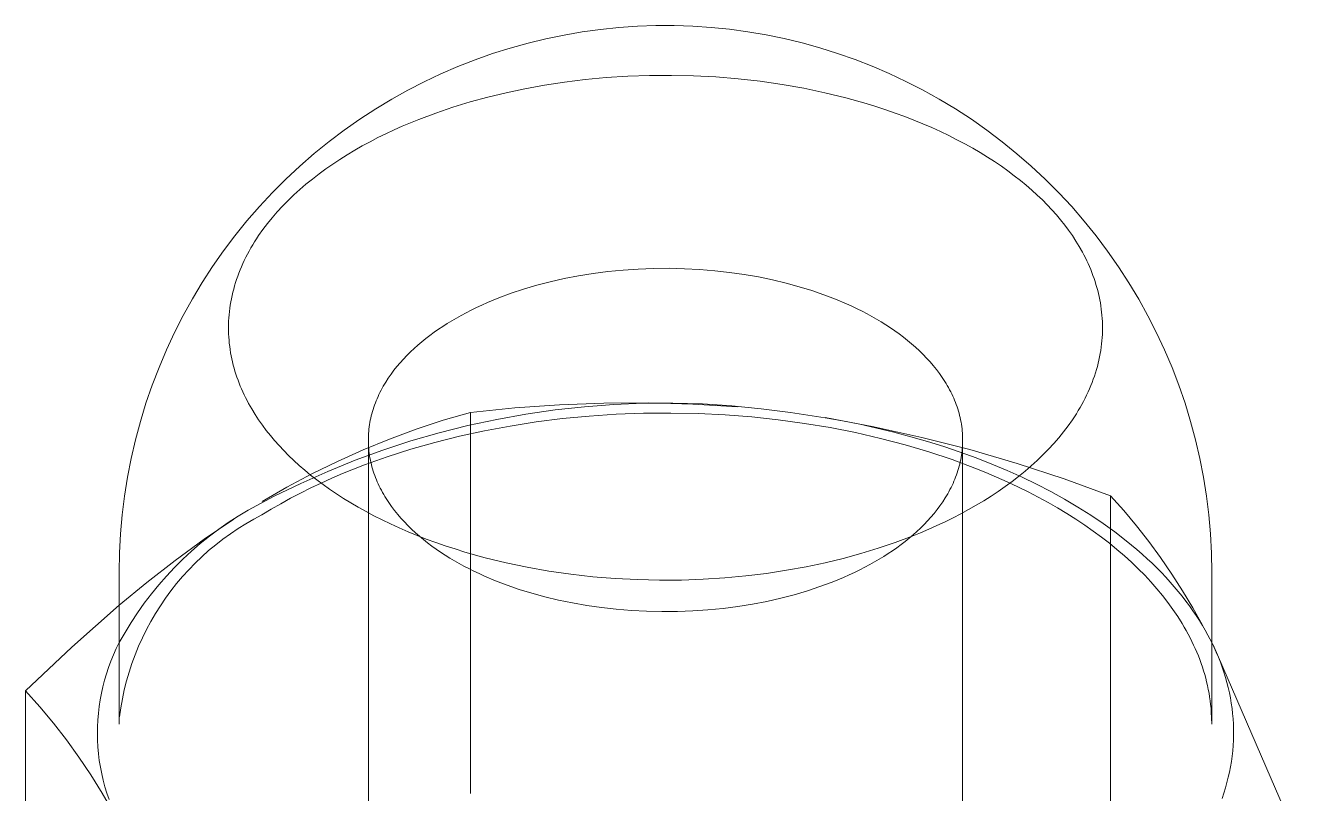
# Model space of a CAD drawing. Header units: inches. Extents: x -4 to 200, y 0 to 129.
# Drawn here: x 170.126 to 170.641, y 85.956 to 86.264 of the extents above; entities that cross this region are included whole.
import ezdxf

# ---------------------------------------------------------------- set-up
doc = ezdxf.new("R2010")
doc.units = ezdxf.units.IN
doc.layers.add('ZANO_R', color=7, linetype='Continuous', lineweight=0)

msp = doc.modelspace()

# ---------------------------------------------------------------- linework, layer by layer
at = {"layer": 'ZANO_R'}
for p, q in [((170.34989, 86.26138), (170.35725, 86.26239)), ((170.35725, 86.26239), (170.36464, 86.26314)), ((170.36464, 86.26314), (170.37204, 86.26365)), ((170.37204, 86.26365), (170.37946, 86.26391)), ((170.37946, 86.26391), (170.38689, 86.26391)), ((170.38689, 86.26391), (170.39431, 86.26367)), ((170.39431, 86.26367), (170.40172, 86.26317)), ((170.40172, 86.26317), (170.40911, 86.26243)), ((170.40911, 86.26243), (170.41646, 86.26143)), ((170.32093, 86.25488), (170.32809, 86.25687)), ((170.32809, 86.25687), (170.3353, 86.25862)), ((170.3353, 86.25862), (170.34257, 86.26012)), ((170.34257, 86.26012), (170.34989, 86.26138)), ((170.41646, 86.26143), (170.42378, 86.26019)), ((170.42378, 86.26019), (170.43106, 86.25869)), ((170.43106, 86.25869), (170.43828, 86.25696)), ((170.43828, 86.25696), (170.44543, 86.25498)), ((170.30685, 86.25018), (170.31385, 86.25265)), ((170.31385, 86.25265), (170.32093, 86.25488)), ((170.44543, 86.25498), (170.45252, 86.25276)), ((170.45252, 86.25276), (170.45952, 86.2503)), ((170.29312, 86.24454), (170.29993, 86.24748)), ((170.29993, 86.24748), (170.30685, 86.25018)), ((170.45952, 86.2503), (170.46644, 86.24761)), ((170.46644, 86.24761), (170.47327, 86.24468)), ((170.27979, 86.23798), (170.2864, 86.24137)), ((170.2864, 86.24137), (170.29312, 86.24454)), ((170.34279, 86.24121), (170.33471, 86.23998)), ((170.35107, 86.24222), (170.34279, 86.24121)), ((170.35953, 86.24301), (170.35107, 86.24222)), ((170.36815, 86.24357), (170.35953, 86.24301)), ((170.3769, 86.24388), (170.36815, 86.24357)), ((170.38574, 86.24394), (170.3769, 86.24388)), ((170.39464, 86.24374), (170.38574, 86.24394)), ((170.40357, 86.24328), (170.39464, 86.24374)), ((170.4125, 86.24254), (170.40357, 86.24328)), ((170.42139, 86.24154), (170.4125, 86.24254)), ((170.4302, 86.24028), (170.42139, 86.24154)), ((170.47327, 86.24468), (170.47999, 86.24153)), ((170.47999, 86.24153), (170.4866, 86.23814)), ((170.27331, 86.23437), (170.27979, 86.23798)), ((170.31925, 86.23695), (170.3119, 86.23518)), ((170.32686, 86.23856), (170.31925, 86.23695)), ((170.33471, 86.23998), (170.32686, 86.23856)), ((170.43889, 86.23875), (170.4302, 86.24028)), ((170.44744, 86.23696), (170.43889, 86.23875)), ((170.4558, 86.23492), (170.44744, 86.23696)), ((170.4866, 86.23814), (170.49329, 86.23443)), ((170.26695, 86.23054), (170.27331, 86.23437)), ((170.29789, 86.23114), (170.29102, 86.22881)), ((170.30482, 86.23325), (170.29789, 86.23114)), ((170.3119, 86.23518), (170.30482, 86.23325)), ((170.46395, 86.23264), (170.4558, 86.23492)), ((170.46793, 86.23141), (170.46395, 86.23264)), ((170.47185, 86.23013), (170.46793, 86.23141)), ((170.49329, 86.23443), (170.49985, 86.23048)), ((170.25425, 86.22197), (170.26052, 86.22637)), ((170.26052, 86.22637), (170.26695, 86.23054)), ((170.28423, 86.22626), (170.28087, 86.2249)), ((170.29102, 86.22881), (170.28423, 86.22626)), ((170.4757, 86.2288), (170.47185, 86.23013)), ((170.47948, 86.22741), (170.4757, 86.2288)), ((170.48318, 86.22597), (170.47948, 86.22741)), ((170.48681, 86.22449), (170.48318, 86.22597)), ((170.49985, 86.23048), (170.50627, 86.2263)), ((170.50627, 86.2263), (170.51253, 86.22191)), ((170.24814, 86.21736), (170.25425, 86.22197)), ((170.27425, 86.22201), (170.271, 86.22049)), ((170.27754, 86.22348), (170.27425, 86.22201)), ((170.28087, 86.2249), (170.27754, 86.22348)), ((170.49036, 86.22295), (170.48681, 86.22449)), ((170.49382, 86.22138), (170.49036, 86.22295)), ((170.4972, 86.21976), (170.49382, 86.22138)), ((170.51253, 86.22191), (170.51864, 86.21729)), ((170.24218, 86.21254), (170.24814, 86.21736)), ((170.26151, 86.21558), (170.25845, 86.21384)), ((170.26463, 86.21727), (170.26151, 86.21558)), ((170.26779, 86.21891), (170.26463, 86.21727)), ((170.271, 86.22049), (170.26779, 86.21891)), ((170.50049, 86.2181), (170.4972, 86.21976)), ((170.5037, 86.2164), (170.50049, 86.2181)), ((170.50681, 86.21467), (170.5037, 86.2164)), ((170.51864, 86.21729), (170.52459, 86.21247)), ((170.23641, 86.20751), (170.24218, 86.21254)), ((170.25545, 86.21204), (170.25251, 86.21019)), ((170.25845, 86.21384), (170.25545, 86.21204)), ((170.50983, 86.2129), (170.50681, 86.21467)), ((170.51276, 86.2111), (170.50983, 86.2129)), ((170.51559, 86.20927), (170.51276, 86.2111)), ((170.52459, 86.21247), (170.53036, 86.20744)), ((170.23081, 86.20228), (170.23641, 86.20751)), ((170.24683, 86.20634), (170.2441, 86.20434)), ((170.24963, 86.20829), (170.24683, 86.20634)), ((170.25251, 86.21019), (170.24963, 86.20829)), ((170.51833, 86.20742), (170.51559, 86.20927)), ((170.52097, 86.20554), (170.51833, 86.20742)), ((170.52352, 86.20364), (170.52097, 86.20554)), ((170.53036, 86.20744), (170.53596, 86.20222)), ((170.22539, 86.19687), (170.23081, 86.20228)), ((170.23887, 86.2002), (170.23638, 86.19806)), ((170.24144, 86.20229), (170.23887, 86.2002)), ((170.2441, 86.20434), (170.24144, 86.20229)), ((170.52597, 86.20172), (170.52352, 86.20364)), ((170.52832, 86.19978), (170.52597, 86.20172)), ((170.53596, 86.20222), (170.54137, 86.1968)), ((170.22017, 86.19126), (170.22539, 86.19687)), ((170.23397, 86.19588), (170.23166, 86.19365)), ((170.23638, 86.19806), (170.23397, 86.19588)), ((170.53058, 86.19783), (170.52832, 86.19978)), ((170.53274, 86.19586), (170.53058, 86.19783)), ((170.5348, 86.19388), (170.53274, 86.19586)), ((170.54137, 86.1968), (170.54658, 86.1912)), ((170.21515, 86.18548), (170.22017, 86.19126)), ((170.22944, 86.19139), (170.22732, 86.18909)), ((170.23166, 86.19365), (170.22944, 86.19139)), ((170.53677, 86.19189), (170.5348, 86.19388)), ((170.53865, 86.1899), (170.53677, 86.19189)), ((170.54043, 86.1879), (170.53865, 86.1899)), ((170.54658, 86.1912), (170.5516, 86.18542)), ((170.21033, 86.17953), (170.21515, 86.18548)), ((170.22529, 86.18676), (170.22337, 86.18439)), ((170.22732, 86.18909), (170.22529, 86.18676)), ((170.54213, 86.18587), (170.54043, 86.1879)), ((170.54377, 86.18381), (170.54213, 86.18587)), ((170.5516, 86.18542), (170.55642, 86.17947)), ((170.20572, 86.17341), (170.21033, 86.17953)), ((170.21984, 86.17956), (170.21903, 86.17833)), ((170.22155, 86.18199), (170.21984, 86.17956)), ((170.22337, 86.18439), (170.22155, 86.18199)), ((170.54535, 86.18171), (170.54377, 86.18381)), ((170.54685, 86.17956), (170.54535, 86.18171)), ((170.54828, 86.17739), (170.54685, 86.17956)), ((170.21674, 86.17462), (170.21604, 86.17338)), ((170.21748, 86.17587), (170.21674, 86.17462)), ((170.21824, 86.1771), (170.21748, 86.17587)), ((170.21903, 86.17833), (170.21824, 86.1771)), ((170.54963, 86.17517), (170.54828, 86.17739)), ((170.55091, 86.17292), (170.54963, 86.17517)), ((170.55642, 86.17947), (170.56102, 86.17335)), ((170.20133, 86.16713), (170.20572, 86.17341)), ((170.21409, 86.16961), (170.2135, 86.16834)), ((170.21471, 86.17087), (170.21409, 86.16961)), ((170.21536, 86.17212), (170.21471, 86.17087)), ((170.21604, 86.17338), (170.21536, 86.17212)), ((170.55151, 86.17178), (170.55091, 86.17292)), ((170.5521, 86.17064), (170.55151, 86.17178)), ((170.55266, 86.16948), (170.5521, 86.17064)), ((170.5532, 86.16832), (170.55266, 86.16948)), ((170.56102, 86.17335), (170.56541, 86.16708)), ((170.19716, 86.16071), (170.20133, 86.16713)), ((170.2119, 86.16452), (170.21142, 86.16324)), ((170.2124, 86.1658), (170.2119, 86.16452)), ((170.21294, 86.16707), (170.2124, 86.1658)), ((170.2135, 86.16834), (170.21294, 86.16707)), ((170.34835, 86.1634), (170.35423, 86.16434)), ((170.35423, 86.16434), (170.36021, 86.16512)), ((170.36021, 86.16512), (170.36628, 86.16571)), ((170.36628, 86.16571), (170.37241, 86.16613)), ((170.37241, 86.16613), (170.37858, 86.16637)), ((170.37858, 86.16637), (170.38476, 86.16642)), ((170.38476, 86.16642), (170.39093, 86.16628)), ((170.39093, 86.16628), (170.39706, 86.16597)), ((170.39706, 86.16597), (170.40313, 86.16547)), ((170.40313, 86.16547), (170.40912, 86.1648)), ((170.40912, 86.1648), (170.415, 86.16396)), ((170.55372, 86.16715), (170.5532, 86.16832)), ((170.55422, 86.16597), (170.55372, 86.16715)), ((170.55469, 86.16479), (170.55422, 86.16597)), ((170.55514, 86.1636), (170.55469, 86.16479)), ((170.56541, 86.16708), (170.56957, 86.16065)), ((170.19321, 86.15414), (170.19716, 86.16071)), ((170.21017, 86.15939), (170.20981, 86.1581)), ((170.21056, 86.16067), (170.21017, 86.15939)), ((170.21097, 86.16196), (170.21056, 86.16067)), ((170.21142, 86.16324), (170.21097, 86.16196)), ((170.32633, 86.15806), (170.33158, 86.15961)), ((170.33158, 86.15961), (170.33701, 86.16102)), ((170.33701, 86.16102), (170.34261, 86.16229)), ((170.34261, 86.16229), (170.34835, 86.1634)), ((170.415, 86.16396), (170.42076, 86.16295)), ((170.42076, 86.16295), (170.42636, 86.16179)), ((170.42636, 86.16179), (170.43181, 86.16049)), ((170.43181, 86.16049), (170.43708, 86.15905)), ((170.43708, 86.15905), (170.44216, 86.15748)), ((170.55557, 86.1624), (170.55514, 86.1636)), ((170.55597, 86.16119), (170.55557, 86.1624)), ((170.55635, 86.15998), (170.55597, 86.16119)), ((170.55671, 86.15876), (170.55635, 86.15998)), ((170.56957, 86.16065), (170.57351, 86.15409)), ((170.1895, 86.14744), (170.19321, 86.15414)), ((170.2089, 86.15423), (170.20865, 86.15294)), ((170.20917, 86.15552), (170.2089, 86.15423)), ((170.20947, 86.15681), (170.20917, 86.15552)), ((170.20981, 86.1581), (170.20947, 86.15681)), ((170.31409, 86.15364), (170.31643, 86.15458)), ((170.31643, 86.15458), (170.32128, 86.15638)), ((170.32128, 86.15638), (170.32633, 86.15806)), ((170.44216, 86.15748), (170.44703, 86.1558)), ((170.44703, 86.1558), (170.4517, 86.15401)), ((170.4517, 86.15401), (170.45614, 86.15213)), ((170.55704, 86.15754), (170.55671, 86.15876)), ((170.55734, 86.15631), (170.55704, 86.15754)), ((170.55762, 86.15507), (170.55734, 86.15631)), ((170.55788, 86.15383), (170.55762, 86.15507)), ((170.5581, 86.15258), (170.55788, 86.15383)), ((170.57351, 86.15409), (170.57722, 86.14739)), ((170.20809, 86.14908), (170.20796, 86.14779)), ((170.20825, 86.15037), (170.20809, 86.14908)), ((170.20844, 86.15165), (170.20825, 86.15037)), ((170.20865, 86.15294), (170.20844, 86.15165)), ((170.30323, 86.14861), (170.30529, 86.14965)), ((170.30529, 86.14965), (170.3074, 86.15068)), ((170.3074, 86.15068), (170.30958, 86.15169)), ((170.30958, 86.15169), (170.31181, 86.15268)), ((170.31181, 86.15268), (170.31409, 86.15364)), ((170.45614, 86.15213), (170.45828, 86.15116)), ((170.45828, 86.15116), (170.46036, 86.15017)), ((170.46036, 86.15017), (170.46238, 86.14916)), ((170.46238, 86.14916), (170.46435, 86.14814)), ((170.55831, 86.15133), (170.5581, 86.15258)), ((170.55848, 86.15007), (170.55831, 86.15133)), ((170.55863, 86.14881), (170.55848, 86.15007)), ((170.55875, 86.14755), (170.55863, 86.14881)), ((170.18603, 86.14062), (170.1895, 86.14744)), ((170.20775, 86.14394), (170.20773, 86.14266)), ((170.20779, 86.14522), (170.20775, 86.14394)), ((170.20786, 86.1465), (170.20779, 86.14522)), ((170.20796, 86.14779), (170.20786, 86.1465)), ((170.29382, 86.14311), (170.2956, 86.14424)), ((170.2956, 86.14424), (170.29742, 86.14536)), ((170.29742, 86.14536), (170.2993, 86.14645)), ((170.2993, 86.14645), (170.30124, 86.14754)), ((170.30124, 86.14754), (170.30323, 86.14861)), ((170.46435, 86.14814), (170.46628, 86.14708)), ((170.46628, 86.14708), (170.46818, 86.146)), ((170.46818, 86.146), (170.47006, 86.14488)), ((170.47006, 86.14488), (170.47191, 86.14373)), ((170.47191, 86.14373), (170.47373, 86.14254)), ((170.55885, 86.14628), (170.55875, 86.14755)), ((170.55891, 86.14501), (170.55885, 86.14628)), ((170.55895, 86.14374), (170.55891, 86.14501)), ((170.55896, 86.14246), (170.55895, 86.14374)), ((170.57722, 86.14739), (170.58069, 86.14057)), ((170.18279, 86.13368), (170.18603, 86.14062)), ((170.20773, 86.14266), (170.20774, 86.14138)), ((170.20774, 86.14138), (170.20778, 86.1401)), ((170.20778, 86.1401), (170.20785, 86.13883)), ((170.20785, 86.13883), (170.20794, 86.13756)), ((170.28703, 86.13823), (170.28868, 86.1395)), ((170.28868, 86.1395), (170.29036, 86.14074)), ((170.29036, 86.14074), (170.29208, 86.14194)), ((170.29208, 86.14194), (170.29382, 86.14311)), ((170.47373, 86.14254), (170.47551, 86.14132)), ((170.47551, 86.14132), (170.47726, 86.14007)), ((170.47726, 86.14007), (170.47897, 86.13878)), ((170.47897, 86.13878), (170.48063, 86.13746)), ((170.55873, 86.13732), (170.55883, 86.13861)), ((170.55883, 86.13861), (170.5589, 86.1399)), ((170.5589, 86.1399), (170.55895, 86.14118)), ((170.55895, 86.14118), (170.55896, 86.14246)), ((170.58069, 86.14057), (170.58392, 86.13363)), ((170.1798, 86.12662), (170.18279, 86.13368)), ((170.20794, 86.13756), (170.20806, 86.1363)), ((170.20806, 86.1363), (170.20821, 86.13504)), ((170.20821, 86.13504), (170.20839, 86.13378)), ((170.20839, 86.13378), (170.20859, 86.13253)), ((170.28084, 86.13285), (170.28233, 86.13424)), ((170.28233, 86.13424), (170.28385, 86.1356)), ((170.28385, 86.1356), (170.28542, 86.13694)), ((170.28542, 86.13694), (170.28703, 86.13823)), ((170.48063, 86.13746), (170.48226, 86.13611)), ((170.48226, 86.13611), (170.48384, 86.13473)), ((170.48384, 86.13473), (170.48537, 86.13331)), ((170.48537, 86.13331), (170.48685, 86.13187)), ((170.55804, 86.13217), (170.55826, 86.13346)), ((170.55826, 86.13346), (170.55844, 86.13475)), ((170.55844, 86.13475), (170.5586, 86.13604)), ((170.5586, 86.13604), (170.55873, 86.13732)), ((170.58392, 86.13363), (170.58691, 86.12658)), ((170.20859, 86.13253), (170.20882, 86.13129)), ((170.20882, 86.13129), (170.20907, 86.13004)), ((170.20907, 86.13004), (170.20935, 86.12881)), ((170.20935, 86.12881), (170.20966, 86.12758)), ((170.27542, 86.12699), (170.2767, 86.1285)), ((170.2767, 86.1285), (170.27803, 86.12998)), ((170.27803, 86.12998), (170.27941, 86.13143)), ((170.27941, 86.13143), (170.28084, 86.13285)), ((170.48685, 86.13187), (170.48828, 86.13039)), ((170.48828, 86.13039), (170.48965, 86.12889)), ((170.48965, 86.12889), (170.49096, 86.12736)), ((170.55689, 86.12701), (170.55722, 86.1283)), ((170.55722, 86.1283), (170.55752, 86.12959)), ((170.55752, 86.12959), (170.5578, 86.13088)), ((170.5578, 86.13088), (170.55804, 86.13217)), ((170.17705, 86.11947), (170.1798, 86.12662)), ((170.20966, 86.12758), (170.20999, 86.12635)), ((170.20999, 86.12635), (170.21034, 86.12513)), ((170.21034, 86.12513), (170.21072, 86.12392)), ((170.21072, 86.12392), (170.21112, 86.12272)), ((170.27194, 86.12231), (170.27304, 86.1239)), ((170.27304, 86.1239), (170.2742, 86.12546)), ((170.2742, 86.12546), (170.27542, 86.12699)), ((170.49096, 86.12736), (170.49222, 86.12581)), ((170.49222, 86.12581), (170.49341, 86.12423)), ((170.49341, 86.12423), (170.49454, 86.12262)), ((170.55527, 86.12187), (170.55572, 86.12316)), ((170.55572, 86.12316), (170.55614, 86.12444)), ((170.55614, 86.12444), (170.55653, 86.12572)), ((170.55653, 86.12572), (170.55689, 86.12701)), ((170.58691, 86.12658), (170.58965, 86.11943)), ((170.17456, 86.11223), (170.17705, 86.11947)), ((170.21112, 86.12272), (170.21155, 86.12152)), ((170.21155, 86.12152), (170.212, 86.12032)), ((170.212, 86.12032), (170.21248, 86.11914)), ((170.21248, 86.11914), (170.21297, 86.11796)), ((170.21297, 86.11796), (170.21349, 86.11679)), ((170.26903, 86.11742), (170.26948, 86.11825)), ((170.26948, 86.11825), (170.26994, 86.11907)), ((170.26994, 86.11907), (170.27041, 86.11989)), ((170.27041, 86.11989), (170.27091, 86.1207)), ((170.27091, 86.1207), (170.27194, 86.12231)), ((170.49454, 86.12262), (170.49508, 86.12181)), ((170.49508, 86.12181), (170.4956, 86.121)), ((170.4956, 86.121), (170.49611, 86.12017)), ((170.49611, 86.12017), (170.4966, 86.11935)), ((170.4966, 86.11935), (170.49707, 86.11851)), ((170.49707, 86.11851), (170.49753, 86.11768)), ((170.55319, 86.11677), (170.55376, 86.11804)), ((170.55376, 86.11804), (170.55429, 86.11932)), ((170.55429, 86.11932), (170.5548, 86.12059)), ((170.5548, 86.12059), (170.55527, 86.12187)), ((170.58965, 86.11943), (170.59214, 86.1122)), ((170.21349, 86.11679), (170.21404, 86.11563)), ((170.21404, 86.11563), (170.2146, 86.11448)), ((170.2146, 86.11448), (170.21518, 86.11333)), ((170.21518, 86.11333), (170.21579, 86.11219)), ((170.26674, 86.11235), (170.26708, 86.11321)), ((170.26708, 86.11321), (170.26743, 86.11406)), ((170.26743, 86.11406), (170.26781, 86.11491)), ((170.26781, 86.11491), (170.2682, 86.11575)), ((170.2682, 86.11575), (170.26861, 86.11659)), ((170.26861, 86.11659), (170.26903, 86.11742)), ((170.49753, 86.11768), (170.49796, 86.11684)), ((170.49796, 86.11684), (170.49838, 86.11599)), ((170.49838, 86.11599), (170.49878, 86.11514)), ((170.49878, 86.11514), (170.49916, 86.11429)), ((170.49916, 86.11429), (170.49953, 86.11343)), ((170.49953, 86.11343), (170.49987, 86.11257)), ((170.55066, 86.11174), (170.55133, 86.11299)), ((170.55133, 86.11299), (170.55198, 86.11425)), ((170.55198, 86.11425), (170.5526, 86.11551)), ((170.5526, 86.11551), (170.55319, 86.11677)), ((170.17232, 86.10491), (170.17456, 86.11223)), ((170.21579, 86.11219), (170.21706, 86.10994)), ((170.21706, 86.10994), (170.21842, 86.10773)), ((170.21842, 86.10773), (170.21985, 86.10555)), ((170.26511, 86.10715), (170.26533, 86.10802)), ((170.26533, 86.10802), (170.26558, 86.1089)), ((170.26558, 86.1089), (170.26584, 86.10977)), ((170.26584, 86.10977), (170.26612, 86.11063)), ((170.26612, 86.11063), (170.26642, 86.11149)), ((170.26642, 86.11149), (170.26674, 86.11235)), ((170.305, 86.10857), (170.29404, 86.10537)), ((170.32282, 86.1104), (170.305, 86.10857)), ((170.305, 86.10857), (170.305, 85.95546)), ((170.31553, 86.10576), (170.32721, 86.10785)), ((170.34069, 86.11164), (170.32282, 86.1104)), ((170.32721, 86.10785), (170.33895, 86.10955)), ((170.33895, 86.10955), (170.35075, 86.11084)), ((170.35858, 86.1123), (170.34069, 86.11164)), ((170.35075, 86.11084), (170.36258, 86.11173)), ((170.36355, 86.10778), (170.35269, 86.10706)), ((170.37649, 86.11237), (170.35858, 86.1123)), ((170.36258, 86.11173), (170.37444, 86.1122)), ((170.37451, 86.10819), (170.36355, 86.10778)), ((170.37444, 86.1122), (170.38631, 86.11227)), ((170.38549, 86.10829), (170.37451, 86.10819)), ((170.39439, 86.11186), (170.37649, 86.11237)), ((170.39641, 86.10807), (170.38549, 86.10829)), ((170.38631, 86.11227), (170.39817, 86.11193)), ((170.41227, 86.11076), (170.39439, 86.11186)), ((170.40726, 86.10754), (170.39641, 86.10807)), ((170.39817, 86.11193), (170.41001, 86.11119)), ((170.41802, 86.10671), (170.40726, 86.10754)), ((170.41001, 86.11119), (170.42182, 86.11003)), ((170.42182, 86.11003), (170.43358, 86.10847)), ((170.43358, 86.10847), (170.44055, 86.1075)), ((170.44055, 86.1075), (170.44751, 86.10639)), ((170.49987, 86.11257), (170.5002, 86.1117)), ((170.5002, 86.1117), (170.50051, 86.11083)), ((170.50051, 86.11083), (170.50079, 86.10996)), ((170.50079, 86.10996), (170.50106, 86.10908)), ((170.50106, 86.10908), (170.50131, 86.10821)), ((170.50131, 86.10821), (170.50154, 86.10733)), ((170.54767, 86.10678), (170.54846, 86.10801)), ((170.54846, 86.10801), (170.54922, 86.10925)), ((170.54922, 86.10925), (170.54995, 86.11049)), ((170.54995, 86.11049), (170.55066, 86.11174)), ((170.59214, 86.1122), (170.59438, 86.10487)), ((170.17034, 86.09751), (170.17232, 86.10491)), ((170.21985, 86.10555), (170.22135, 86.10341)), ((170.22135, 86.10341), (170.22292, 86.10131)), ((170.26417, 86.10185), (170.26428, 86.10274)), ((170.26428, 86.10274), (170.2644, 86.10363)), ((170.2644, 86.10363), (170.26455, 86.10451)), ((170.26455, 86.10451), (170.26472, 86.10539)), ((170.26472, 86.10539), (170.2649, 86.10627)), ((170.2649, 86.10627), (170.26511, 86.10715)), ((170.29404, 86.10537), (170.28319, 86.1018)), ((170.29242, 86.10036), (170.30393, 86.10326)), ((170.30393, 86.10326), (170.31553, 86.10576)), ((170.32088, 86.10309), (170.3106, 86.10118)), ((170.33134, 86.10471), (170.32088, 86.10309)), ((170.34195, 86.10604), (170.33134, 86.10471)), ((170.35269, 86.10706), (170.34195, 86.10604)), ((170.42867, 86.10558), (170.41802, 86.10671)), ((170.43919, 86.10415), (170.42867, 86.10558)), ((170.44956, 86.10243), (170.43919, 86.10415)), ((170.44751, 86.10639), (170.45446, 86.10515)), ((170.46702, 86.10281), (170.44752, 86.10645)), ((170.45977, 86.10042), (170.44956, 86.10243)), ((170.45446, 86.10515), (170.46138, 86.10377)), ((170.46138, 86.10377), (170.46827, 86.10225)), ((170.4864, 86.09852), (170.46702, 86.10281)), ((170.50154, 86.10733), (170.50175, 86.10645)), ((170.50175, 86.10645), (170.50194, 86.10556)), ((170.50194, 86.10556), (170.50211, 86.10468)), ((170.50211, 86.10468), (170.50227, 86.10379)), ((170.50227, 86.10379), (170.5024, 86.1029)), ((170.5024, 86.1029), (170.50251, 86.10201)), ((170.54332, 86.10073), (170.54514, 86.10313)), ((170.54514, 86.10313), (170.54685, 86.10555)), ((170.54685, 86.10555), (170.54767, 86.10678)), ((170.59438, 86.10487), (170.59636, 86.09748)), ((170.16862, 86.09004), (170.17034, 86.09751)), ((170.22292, 86.10131), (170.22456, 86.09924)), ((170.22456, 86.09924), (170.22627, 86.09722)), ((170.22627, 86.09722), (170.22805, 86.09522)), ((170.27248, 86.09786), (170.2619, 86.09355)), ((170.26393, 86.0974), (170.26394, 86.09829)), ((170.26394, 86.09651), (170.26393, 86.0974)), ((170.26394, 86.09829), (170.26396, 86.09918)), ((170.26396, 86.09918), (170.26401, 86.10007)), ((170.26401, 86.10007), (170.26408, 86.10096)), ((170.26408, 86.10096), (170.26417, 86.10185)), ((170.28319, 86.1018), (170.27248, 86.09786)), ((170.28102, 86.09707), (170.29242, 86.10036)), ((170.30051, 86.09899), (170.29062, 86.09652)), ((170.3106, 86.10118), (170.30051, 86.09899)), ((170.46978, 86.09813), (170.45977, 86.10042)), ((170.46827, 86.10225), (170.47511, 86.10059)), ((170.4796, 86.09556), (170.46978, 86.09813)), ((170.47511, 86.10059), (170.48188, 86.0988)), ((170.48188, 86.0988), (170.48859, 86.09686)), ((170.50562, 86.0936), (170.4864, 86.09852)), ((170.50251, 86.10201), (170.5026, 86.10112)), ((170.5026, 86.10112), (170.50267, 86.10023)), ((170.50267, 86.10023), (170.50272, 86.09934)), ((170.50272, 86.09934), (170.50276, 86.09844)), ((170.50276, 86.09844), (170.50277, 86.09755)), ((170.50277, 86.09755), (170.50276, 86.09666)), ((170.53938, 86.09602), (170.5414, 86.09836)), ((170.5414, 86.09836), (170.54332, 86.10073)), ((170.59636, 86.09748), (170.59808, 86.09002)), ((170.22805, 86.09522), (170.22992, 86.09322)), ((170.22992, 86.09322), (170.23189, 86.09123)), ((170.2619, 86.09355), (170.25148, 86.08888)), ((170.25859, 86.08932), (170.26974, 86.09339)), ((170.26393, 85.80626), (170.26393, 86.09472)), ((170.26397, 86.09561), (170.26394, 86.09651)), ((170.26402, 86.09472), (170.26397, 86.09561)), ((170.26409, 86.09383), (170.26402, 86.09472)), ((170.26419, 86.09294), (170.26409, 86.09383)), ((170.2643, 86.09205), (170.26419, 86.09294)), ((170.26443, 86.09116), (170.2643, 86.09205)), ((170.26974, 86.09339), (170.28102, 86.09707)), ((170.28096, 86.09378), (170.27154, 86.09077)), ((170.29062, 86.09652), (170.28096, 86.09378)), ((170.48919, 86.09272), (170.4796, 86.09556)), ((170.48859, 86.09686), (170.49521, 86.0948)), ((170.49854, 86.0896), (170.48919, 86.09272)), ((170.49521, 86.0948), (170.50174, 86.0926)), ((170.50174, 86.0926), (170.50815, 86.09027)), ((170.50242, 86.09221), (170.50229, 86.09132)), ((170.50253, 86.0931), (170.50242, 86.09221)), ((170.50261, 86.09399), (170.50253, 86.0931)), ((170.50268, 86.09488), (170.50261, 86.09399)), ((170.50273, 86.09577), (170.50268, 86.09488)), ((170.50276, 86.09666), (170.50273, 86.09577)), ((170.50277, 86.09666), (170.50277, 85.80626)), ((170.52467, 86.08805), (170.50562, 86.0936)), ((170.53503, 86.09146), (170.53725, 86.09372)), ((170.53725, 86.09372), (170.53938, 86.09602)), ((170.16716, 86.08253), (170.16862, 86.09004)), ((170.23189, 86.09123), (170.23396, 86.08925)), ((170.23396, 86.08925), (170.23612, 86.08728)), ((170.23612, 86.08728), (170.23838, 86.08533)), ((170.25148, 86.08888), (170.24122, 86.08386)), ((170.24759, 86.08488), (170.25859, 86.08932)), ((170.26239, 86.0875), (170.25792, 86.08576)), ((170.27154, 86.09077), (170.26239, 86.0875)), ((170.26458, 86.09027), (170.26443, 86.09116)), ((170.26475, 86.08939), (170.26458, 86.09027)), ((170.26494, 86.0885), (170.26475, 86.08939)), ((170.26515, 86.08762), (170.26494, 86.0885)), ((170.26538, 86.08674), (170.26515, 86.08762)), ((170.50311, 86.08795), (170.49854, 86.0896)), ((170.50136, 86.08692), (170.50112, 86.08605)), ((170.50159, 86.0878), (170.50136, 86.08692)), ((170.50179, 86.08868), (170.50159, 86.0878)), ((170.50198, 86.08956), (170.50179, 86.08868)), ((170.50214, 86.09044), (170.50198, 86.08956)), ((170.50229, 86.09132), (170.50214, 86.09044)), ((170.50762, 86.08622), (170.50311, 86.08795)), ((170.50815, 86.09027), (170.51445, 86.0878)), ((170.51445, 86.0878), (170.52061, 86.08522)), ((170.54352, 86.08188), (170.52467, 86.08805)), ((170.52783, 86.08492), (170.53032, 86.08705)), ((170.53032, 86.08705), (170.53272, 86.08924)), ((170.53272, 86.08924), (170.53503, 86.09146)), ((170.59808, 86.09002), (170.59954, 86.0825)), ((170.16596, 86.07496), (170.16716, 86.08253)), ((170.24122, 86.08386), (170.23115, 86.07849)), ((170.23675, 86.08005), (170.24759, 86.08488)), ((170.23838, 86.08533), (170.24073, 86.08339)), ((170.24073, 86.08339), (170.24318, 86.08147)), ((170.24919, 86.08211), (170.24494, 86.08019)), ((170.25352, 86.08397), (170.24919, 86.08211)), ((170.25792, 86.08576), (170.25352, 86.08397)), ((170.26563, 86.08586), (170.26538, 86.08674)), ((170.2659, 86.08499), (170.26563, 86.08586)), ((170.26619, 86.08412), (170.2659, 86.08499)), ((170.2665, 86.08325), (170.26619, 86.08412)), ((170.26682, 86.08238), (170.2665, 86.08325)), ((170.26717, 86.08152), (170.26682, 86.08238)), ((170.49995, 86.0826), (170.49962, 86.08174)), ((170.50027, 86.08345), (170.49995, 86.0826)), ((170.50057, 86.08432), (170.50027, 86.08345)), ((170.50085, 86.08518), (170.50057, 86.08432)), ((170.50112, 86.08605), (170.50085, 86.08518)), ((170.51206, 86.08444), (170.50762, 86.08622)), ((170.51643, 86.08258), (170.51206, 86.08444)), ((170.52072, 86.08066), (170.51643, 86.08258)), ((170.52061, 86.08522), (170.52664, 86.08251)), ((170.5226, 86.08077), (170.52525, 86.08282)), ((170.52525, 86.08282), (170.52783, 86.08492)), ((170.52664, 86.08251), (170.5325, 86.07968)), ((170.56216, 86.07508), (170.54352, 86.08188)), ((170.59954, 86.0825), (170.60074, 86.07494)), ((170.23115, 86.07849), (170.22126, 86.07277)), ((170.22608, 86.07486), (170.23675, 86.08005)), ((170.24077, 86.0782), (170.23668, 86.07616)), ((170.24494, 86.08019), (170.24077, 86.0782)), ((170.24318, 86.08147), (170.24572, 86.07957)), ((170.24572, 86.07957), (170.24837, 86.07769)), ((170.24837, 86.07769), (170.2511, 86.07584)), ((170.26753, 86.08066), (170.26717, 86.08152)), ((170.26791, 86.07981), (170.26753, 86.08066)), ((170.26831, 86.07896), (170.26791, 86.07981)), ((170.26873, 86.07811), (170.26831, 86.07896)), ((170.26917, 86.07727), (170.26873, 86.07811)), ((170.26962, 86.07643), (170.26917, 86.07727)), ((170.49722, 86.0767), (170.49676, 86.07588)), ((170.49766, 86.07753), (170.49722, 86.0767)), ((170.49809, 86.07836), (170.49766, 86.07753)), ((170.4985, 86.0792), (170.49809, 86.07836)), ((170.49889, 86.08004), (170.4985, 86.0792)), ((170.49926, 86.08089), (170.49889, 86.08004)), ((170.49962, 86.08174), (170.49926, 86.08089)), ((170.51419, 86.07492), (170.51706, 86.07682)), ((170.51706, 86.07682), (170.51986, 86.07877)), ((170.51986, 86.07877), (170.5226, 86.08077)), ((170.52494, 86.07868), (170.52072, 86.08066)), ((170.52907, 86.07664), (170.52494, 86.07868)), ((170.53313, 86.07453), (170.52907, 86.07664)), ((170.5325, 86.07968), (170.53821, 86.07675)), ((170.53821, 86.07675), (170.54374, 86.0737)), ((170.16503, 86.06736), (170.16596, 86.07496)), ((170.2156, 86.0693), (170.22608, 86.07486)), ((170.22876, 86.07189), (170.22493, 86.06966)), ((170.23268, 86.07405), (170.22876, 86.07189)), ((170.23668, 86.07616), (170.23268, 86.07405)), ((170.2511, 86.07584), (170.25394, 86.07401)), ((170.25394, 86.07401), (170.25687, 86.07222)), ((170.25687, 86.07222), (170.25989, 86.07045)), ((170.2701, 86.0756), (170.26962, 86.07643)), ((170.27058, 86.07478), (170.2701, 86.0756)), ((170.27109, 86.07395), (170.27058, 86.07478)), ((170.27161, 86.07314), (170.27109, 86.07395)), ((170.27215, 86.07233), (170.27161, 86.07314)), ((170.27328, 86.07072), (170.27215, 86.07233)), ((170.49475, 86.07264), (170.49365, 86.07105)), ((170.49579, 86.07425), (170.49475, 86.07264)), ((170.49628, 86.07506), (170.49579, 86.07425)), ((170.49676, 86.07588), (170.49628, 86.07506)), ((170.50824, 86.07128), (170.51124, 86.07307)), ((170.51124, 86.07307), (170.51419, 86.07492)), ((170.53708, 86.07237), (170.53313, 86.07453)), ((170.54093, 86.07016), (170.53708, 86.07237)), ((170.54374, 86.0737), (170.54909, 86.07055)), ((170.56216, 85.92197), (170.56216, 86.07508)), ((170.5675, 86.06911), (170.56216, 86.07508)), ((170.60074, 86.07494), (170.60167, 86.06735)), ((170.16436, 86.05973), (170.16503, 86.06736)), ((170.20763, 86.06432), (170.21157, 86.06688)), ((170.21157, 86.06688), (170.2156, 86.0693)), ((170.22119, 86.06738), (170.21792, 86.06566)), ((170.22493, 86.06966), (170.22119, 86.06738)), ((170.25989, 86.07045), (170.263, 86.06872)), ((170.263, 86.06872), (170.2662, 86.06702)), ((170.2662, 86.06702), (170.26949, 86.06536)), ((170.27448, 86.06914), (170.27328, 86.07072)), ((170.27573, 86.06759), (170.27448, 86.06914)), ((170.27705, 86.06606), (170.27573, 86.06759)), ((170.49, 86.06645), (170.48867, 86.06497)), ((170.49127, 86.06796), (170.49, 86.06645)), ((170.49249, 86.06949), (170.49127, 86.06796)), ((170.49365, 86.07105), (170.49249, 86.06949)), ((170.4989, 86.06621), (170.50207, 86.06784)), ((170.50207, 86.06784), (170.50518, 86.06953)), ((170.50518, 86.06953), (170.50824, 86.07128)), ((170.54467, 86.06791), (170.54093, 86.07016)), ((170.5483, 86.06561), (170.54467, 86.06791)), ((170.54909, 86.07055), (170.55424, 86.0673)), ((170.55424, 86.0673), (170.5592, 86.06395)), ((170.57264, 86.06297), (170.5675, 86.06911)), ((170.60167, 86.06735), (170.60234, 86.05972)), ((170.20992, 86.06568), (170.198, 86.05757)), ((170.20003, 86.0588), (170.20379, 86.06162)), ((170.20379, 86.06162), (170.20763, 86.06432)), ((170.21157, 86.06188), (170.2085, 86.05983)), ((170.21471, 86.06383), (170.21157, 86.06188)), ((170.21792, 86.06566), (170.21471, 86.06383)), ((170.26949, 86.06536), (170.27287, 86.06374)), ((170.27287, 86.06374), (170.27634, 86.06216)), ((170.27634, 86.06216), (170.27988, 86.06063)), ((170.27842, 86.06456), (170.27705, 86.06606)), ((170.27985, 86.06308), (170.27842, 86.06456)), ((170.28133, 86.06164), (170.27985, 86.06308)), ((170.28286, 86.06022), (170.28133, 86.06164)), ((170.48585, 86.0621), (170.48437, 86.06071)), ((170.48582, 86.06022), (170.48915, 86.06163)), ((170.48728, 86.06352), (170.48585, 86.0621)), ((170.48867, 86.06497), (170.48728, 86.06352)), ((170.48915, 86.06163), (170.49244, 86.0631)), ((170.49244, 86.0631), (170.49569, 86.06463)), ((170.49569, 86.06463), (170.4989, 86.06621)), ((170.55182, 86.06327), (170.5483, 86.06561)), ((170.55523, 86.06089), (170.55182, 86.06327)), ((170.5592, 86.06395), (170.56395, 86.06053)), ((170.57758, 86.05668), (170.57264, 86.06297)), ((170.16396, 86.05208), (170.16436, 86.05973)), ((170.198, 86.05757), (170.18633, 86.04909)), ((170.19638, 86.05584), (170.20003, 86.0588)), ((170.20551, 86.05767), (170.20259, 86.0554)), ((170.2085, 86.05983), (170.20551, 86.05767)), ((170.27988, 86.06063), (170.28351, 86.05914)), ((170.28444, 86.05884), (170.28286, 86.06022)), ((170.28351, 86.05914), (170.28721, 86.0577)), ((170.28606, 86.05749), (170.28444, 86.05884)), ((170.28773, 86.05617), (170.28606, 86.05749)), ((170.28721, 86.0577), (170.29099, 86.05632)), ((170.28944, 86.05488), (170.28773, 86.05617)), ((170.29099, 86.05632), (170.29484, 86.05498)), ((170.4688, 86.05398), (170.47567, 86.05631)), ((170.47567, 86.05631), (170.48247, 86.05886)), ((170.47966, 86.05672), (170.47802, 86.05545)), ((170.48127, 86.05801), (170.47966, 86.05672)), ((170.48284, 86.05934), (170.48127, 86.05801)), ((170.48247, 86.05886), (170.48582, 86.06022)), ((170.48437, 86.06071), (170.48284, 86.05934)), ((170.55853, 86.05846), (170.55523, 86.06089)), ((170.56172, 86.056), (170.55853, 86.05846)), ((170.56395, 86.06053), (170.56849, 86.05702)), ((170.56849, 86.05702), (170.57281, 86.05344)), ((170.58232, 86.05023), (170.57758, 86.05668)), ((170.60234, 86.05972), (170.60274, 86.05207)), ((170.16382, 86.04442), (170.16396, 86.05208)), ((170.18938, 86.04957), (170.19283, 86.05277)), ((170.19283, 86.05277), (170.19638, 86.05584)), ((170.19975, 86.05304), (170.19699, 86.05058)), ((170.20259, 86.0554), (170.19975, 86.05304)), ((170.29119, 86.05363), (170.28944, 86.05488)), ((170.29297, 86.05241), (170.29119, 86.05363)), ((170.29479, 86.05122), (170.29297, 86.05241)), ((170.29663, 86.05007), (170.29479, 86.05122)), ((170.29484, 86.05498), (170.29876, 86.0537)), ((170.29876, 86.0537), (170.30275, 86.05247)), ((170.30275, 86.05247), (170.31089, 86.05019)), ((170.4548, 86.04993), (170.46188, 86.05187)), ((170.46188, 86.05187), (170.4688, 86.05398)), ((170.47287, 86.05184), (170.47109, 86.05071)), ((170.47462, 86.05301), (170.47287, 86.05184)), ((170.47633, 86.05421), (170.47462, 86.05301)), ((170.47802, 86.05545), (170.47633, 86.05421)), ((170.56479, 86.05349), (170.56172, 86.056)), ((170.56775, 86.05095), (170.56479, 86.05349)), ((170.5706, 86.04838), (170.56775, 86.05095)), ((170.57281, 86.05344), (170.57488, 86.05163)), ((170.57488, 86.05163), (170.5769, 86.04979)), ((170.60274, 86.05207), (170.60287, 86.04442)), ((170.18633, 86.04909), (170.17494, 86.04025)), ((170.18283, 86.04284), (170.18605, 86.04626)), ((170.18605, 86.04626), (170.18938, 86.04957)), ((170.19433, 86.04802), (170.19175, 86.04538)), ((170.19699, 86.05058), (170.19433, 86.04802)), ((170.29851, 86.04895), (170.29663, 86.05007)), ((170.30042, 86.04786), (170.29851, 86.04895)), ((170.30234, 86.04681), (170.30042, 86.04786)), ((170.30431, 86.04579), (170.30234, 86.04681)), ((170.30634, 86.04478), (170.30431, 86.04579)), ((170.31089, 86.05019), (170.31926, 86.04816)), ((170.31926, 86.04816), (170.3278, 86.04637)), ((170.3278, 86.04637), (170.3365, 86.04484)), ((170.43198, 86.04513), (170.43984, 86.04655)), ((170.43984, 86.04655), (170.44745, 86.04816)), ((170.44745, 86.04816), (170.4548, 86.04993)), ((170.46346, 86.04634), (170.4614, 86.04529)), ((170.46546, 86.04741), (170.46346, 86.04634)), ((170.4674, 86.0485), (170.46546, 86.04741)), ((170.46927, 86.04959), (170.4674, 86.0485)), ((170.47109, 86.05071), (170.46927, 86.04959)), ((170.57333, 86.04577), (170.5706, 86.04838)), ((170.57595, 86.04312), (170.57333, 86.04577)), ((170.5769, 86.04979), (170.57887, 86.04795)), ((170.57887, 86.04795), (170.58077, 86.04609)), ((170.58077, 86.04609), (170.58262, 86.04422)), ((170.58685, 86.04363), (170.58232, 86.05023)), ((170.16382, 85.98334), (170.16382, 86.04442)), ((170.17973, 86.03931), (170.18283, 86.04284)), ((170.18927, 86.04264), (170.18688, 86.03982)), ((170.19175, 86.04538), (170.18927, 86.04264)), ((170.30842, 86.04379), (170.30634, 86.04478)), ((170.31056, 86.04282), (170.30842, 86.04379)), ((170.315, 86.04094), (170.31056, 86.04282)), ((170.31966, 86.03915), (170.315, 86.04094)), ((170.3365, 86.04484), (170.34531, 86.04357)), ((170.34531, 86.04357), (170.35419, 86.04257)), ((170.35419, 86.04257), (170.36312, 86.04184)), ((170.36312, 86.04184), (170.37205, 86.04137)), ((170.37205, 86.04137), (170.38096, 86.04117)), ((170.38096, 86.04117), (170.3898, 86.04123)), ((170.3898, 86.04123), (170.39854, 86.04154)), ((170.39854, 86.04154), (170.40716, 86.0421)), ((170.40716, 86.0421), (170.41562, 86.04289)), ((170.41562, 86.04289), (170.42391, 86.04391)), ((170.42391, 86.04391), (170.43198, 86.04513)), ((170.4526, 86.04131), (170.45026, 86.04037)), ((170.45489, 86.04227), (170.4526, 86.04131)), ((170.45712, 86.04326), (170.45489, 86.04227)), ((170.45929, 86.04427), (170.45712, 86.04326)), ((170.4614, 86.04529), (170.45929, 86.04427)), ((170.57845, 86.04045), (170.57595, 86.04312)), ((170.58262, 86.04422), (170.58441, 86.04233)), ((170.58441, 86.04233), (170.58614, 86.04043)), ((170.59117, 86.0369), (170.58685, 86.04363)), ((170.60287, 86.04442), (170.60287, 85.98334)), ((170.17494, 86.04025), (170.16382, 86.03107)), ((170.1739, 86.03194), (170.17675, 86.03568)), ((170.17675, 86.03568), (170.17973, 86.03931)), ((170.1846, 86.03692), (170.18242, 86.03394)), ((170.18688, 86.03982), (170.1846, 86.03692)), ((170.32454, 86.03747), (170.31966, 86.03915)), ((170.32961, 86.0359), (170.32454, 86.03747)), ((170.33488, 86.03446), (170.32961, 86.0359)), ((170.44037, 86.03689), (170.43512, 86.03534)), ((170.44542, 86.03857), (170.44037, 86.03689)), ((170.45026, 86.04037), (170.44542, 86.03857)), ((170.58084, 86.03774), (170.57845, 86.04045)), ((170.5831, 86.035), (170.58084, 86.03774)), ((170.58614, 86.04043), (170.58782, 86.03853)), ((170.58782, 86.03853), (170.58943, 86.03661)), ((170.58943, 86.03661), (170.59099, 86.03469)), ((170.59528, 86.03003), (170.59117, 86.0369)), ((170.16382, 86.03107), (170.14471, 86.01423)), ((170.17118, 86.02811), (170.1739, 86.03194)), ((170.18034, 86.03089), (170.17837, 86.02776)), ((170.18242, 86.03394), (170.18034, 86.03089)), ((170.34033, 86.03316), (170.33488, 86.03446)), ((170.34594, 86.032), (170.34033, 86.03316)), ((170.35169, 86.03099), (170.34594, 86.032)), ((170.35758, 86.03015), (170.35169, 86.03099)), ((170.41246, 86.03061), (170.40648, 86.02983)), ((170.41834, 86.03155), (170.41246, 86.03061)), ((170.42409, 86.03266), (170.41834, 86.03155)), ((170.42968, 86.03393), (170.42409, 86.03266)), ((170.43512, 86.03534), (170.42968, 86.03393)), ((170.58525, 86.03224), (170.5831, 86.035)), ((170.58728, 86.02945), (170.58525, 86.03224)), ((170.59099, 86.03469), (170.59249, 86.03275)), ((170.59249, 86.03275), (170.59393, 86.03081)), ((170.59393, 86.03081), (170.59531, 86.02886)), ((170.16859, 86.02419), (170.17118, 86.02811)), ((170.17837, 86.02776), (170.17651, 86.02457)), ((170.36356, 86.02948), (170.35758, 86.03015)), ((170.36963, 86.02898), (170.36356, 86.02948)), ((170.37577, 86.02867), (170.36963, 86.02898)), ((170.38193, 86.02853), (170.37577, 86.02867)), ((170.38812, 86.02858), (170.38193, 86.02853)), ((170.39428, 86.02882), (170.38812, 86.02858)), ((170.40041, 86.02924), (170.39428, 86.02882)), ((170.40648, 86.02983), (170.40041, 86.02924)), ((170.58918, 86.02663), (170.58728, 86.02945)), ((170.59097, 86.02379), (170.58918, 86.02663)), ((170.59917, 86.02303), (170.59528, 86.03003)), ((170.59531, 86.02886), (170.59663, 86.02691)), ((170.59663, 86.02691), (170.5979, 86.02495)), ((170.16382, 86.0161), (170.16614, 86.02019)), ((170.16614, 86.02019), (170.16859, 86.02419)), ((170.17476, 86.02131), (170.17313, 86.018)), ((170.17651, 86.02457), (170.17476, 86.02131)), ((170.59182, 86.02235), (170.59097, 86.02379)), ((170.59264, 86.02092), (170.59182, 86.02235)), ((170.59342, 86.01948), (170.59264, 86.02092)), ((170.5979, 86.02495), (170.5991, 86.02299)), ((170.5991, 86.02299), (170.60025, 86.02103)), ((170.60025, 86.02103), (170.60134, 86.01907)), ((170.16263, 86.01367), (170.16382, 86.0161)), ((170.17313, 86.018), (170.17162, 86.01463)), ((170.59418, 86.01803), (170.59342, 86.01948)), ((170.5949, 86.01658), (170.59418, 86.01803)), ((170.5956, 86.01512), (170.5949, 86.01658)), ((170.59626, 86.01366), (170.5956, 86.01512)), ((170.60134, 86.01907), (170.60287, 86.0161)), ((170.60287, 86.0161), (170.60381, 86.01414)), ((170.64051, 85.92975), (170.60343, 86.01513)), ((170.14471, 86.01423), (170.12619, 85.99674)), ((170.16049, 86.00869), (170.16151, 86.0112)), ((170.16151, 86.0112), (170.16263, 86.01367)), ((170.17022, 86.01121), (170.16894, 86.00775)), ((170.17162, 86.01463), (170.17022, 86.01121)), ((170.59689, 86.01219), (170.59626, 86.01366)), ((170.59749, 86.01072), (170.59689, 86.01219)), ((170.59806, 86.00924), (170.59749, 86.01072)), ((170.60381, 86.01414), (170.6047, 86.01218)), ((170.6047, 86.01218), (170.60554, 86.01019)), ((170.60554, 86.01019), (170.60633, 86.00819)), ((170.15869, 86.00358), (170.15954, 86.00615)), ((170.15954, 86.00615), (170.16049, 86.00869)), ((170.16894, 86.00775), (170.16779, 86.00424)), ((170.5986, 86.00776), (170.59806, 86.00924)), ((170.59911, 86.00628), (170.5986, 86.00776)), ((170.59958, 86.00479), (170.59911, 86.00628)), ((170.60003, 86.0033), (170.59958, 86.00479)), ((170.60633, 86.00819), (170.60706, 86.00618)), ((170.60706, 86.00618), (170.60775, 86.00415)), ((170.15724, 85.99836), (170.15792, 86.00098)), ((170.15792, 86.00098), (170.15869, 86.00358)), ((170.16676, 86.00069), (170.16585, 85.99711)), ((170.16779, 86.00424), (170.16676, 86.00069)), ((170.60044, 86.0018), (170.60003, 86.0033)), ((170.60082, 86.0003), (170.60044, 86.0018)), ((170.60117, 85.9988), (170.60082, 86.0003)), ((170.60775, 86.00415), (170.60838, 86.00211)), ((170.60838, 86.00211), (170.60896, 86.00006)), ((170.60896, 86.00006), (170.60949, 85.998)), ((170.12619, 85.99674), (170.13188, 85.99033)), ((170.12619, 85.84363), (170.12619, 85.99674)), ((170.15616, 85.99305), (170.15665, 85.99572)), ((170.15665, 85.99572), (170.15724, 85.99836)), ((170.16585, 85.99711), (170.16507, 85.9935)), ((170.60148, 85.9973), (170.60117, 85.9988)), ((170.60177, 85.99579), (170.60148, 85.9973)), ((170.60202, 85.99427), (170.60177, 85.99579)), ((170.60949, 85.998), (170.60995, 85.99593)), ((170.60995, 85.99593), (170.61037, 85.99385)), ((170.13188, 85.99033), (170.13736, 85.98374)), ((170.15544, 85.98769), (170.15575, 85.99038)), ((170.15575, 85.99038), (170.15616, 85.99305)), ((170.16441, 85.98987), (170.16388, 85.98621)), ((170.16507, 85.9935), (170.16441, 85.98987)), ((170.60224, 85.99276), (170.60202, 85.99427)), ((170.60242, 85.99124), (170.60224, 85.99276)), ((170.60258, 85.98972), (170.60242, 85.99124)), ((170.6027, 85.9882), (170.60258, 85.98972)), ((170.61037, 85.99385), (170.61072, 85.99176)), ((170.61072, 85.99176), (170.61102, 85.98966)), ((170.61102, 85.98966), (170.61126, 85.98755)), ((170.15508, 85.98228), (170.15521, 85.98499)), ((170.15521, 85.98499), (170.15544, 85.98769)), ((170.60283, 85.98577), (170.6027, 85.9882)), ((170.60287, 85.98334), (170.60283, 85.98577)), ((170.61126, 85.98755), (170.61145, 85.98544)), ((170.61145, 85.98544), (170.61157, 85.98332)), ((170.13736, 85.98374), (170.14261, 85.97697)), ((170.15505, 85.97957), (170.15508, 85.98228)), ((170.1551, 85.97686), (170.15505, 85.97957)), ((170.61157, 85.98332), (170.61164, 85.98119)), ((170.61165, 85.97907), (170.61159, 85.97693)), ((170.61164, 85.98119), (170.61165, 85.97907)), ((170.14261, 85.97697), (170.14764, 85.97003)), ((170.15525, 85.97416), (170.1551, 85.97686)), ((170.15549, 85.97146), (170.15525, 85.97416)), ((170.61148, 85.9748), (170.61131, 85.97266)), ((170.61159, 85.97693), (170.61148, 85.9748)), ((170.14764, 85.97003), (170.15243, 85.96293)), ((170.15582, 85.96877), (170.15549, 85.97146)), ((170.15625, 85.9661), (170.15582, 85.96877)), ((170.61107, 85.97052), (170.61078, 85.96839)), ((170.61131, 85.97266), (170.61107, 85.97052)), ((170.15676, 85.96344), (170.15625, 85.9661)), ((170.61001, 85.96411), (170.60953, 85.96198)), ((170.61042, 85.96625), (170.61001, 85.96411)), ((170.61078, 85.96839), (170.61042, 85.96625)), ((170.15243, 85.96293), (170.15698, 85.95567)), ((170.15737, 85.9608), (170.15676, 85.96344)), ((170.15806, 85.95818), (170.15737, 85.9608)), ((170.60899, 85.95985), (170.6084, 85.95772)), ((170.60953, 85.96198), (170.60899, 85.95985)), ((170.15698, 85.95567), (170.1613, 85.94827)), ((170.15884, 85.95558), (170.15806, 85.95818)), ((170.15972, 85.95302), (170.15884, 85.95558)), ((170.60774, 85.9556), (170.60702, 85.95349)), ((170.6084, 85.95772), (170.60774, 85.9556))]:
    msp.add_line(p, q, dxfattribs=at)

doc.saveas('drawing.dxf')
